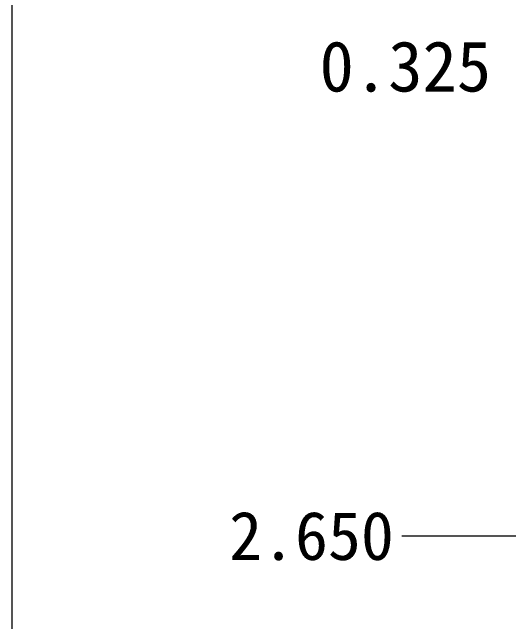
# Model space of a CAD drawing. Extents: x -6879 to 1236, y -1283 to -95.
# Drawn here: x -6662.605 to -6660.144, y -1062.743 to -1059.724 of the extents above; entities that cross this region are included whole.
import ezdxf

# ---------------------------------------------------------------- set-up
doc = ezdxf.new("R2010")
doc.units = 0
doc.header["$LTSCALE"] = 5
doc.header["$MEASUREMENT"] = 0
doc.header["$PDMODE"] = 3
doc.linetypes.add('0', pattern=[0])
doc.layers.get('Defpoints').update_dxf_attribs({"linetype": 'CONTINUOUS'})
doc.layers.add('\\M+5B1EA\\M+5D7A2', color=4, linetype='0')
doc.layers.add('\\M+5CDBC\\M+5B2E31\\M+5CAB5\\M+5CCE5', color=7, linetype='CONTINUOUS')
doc.styles.add('\\M+5CBCE\\M+5CCE5', font='SimSun.ttf')
doc.styles.add('SIMPLEX', font='SIMPLEX')
doc.dimstyles.get("Standard").update_dxf_attribs({"dimscale": 0.12, "dimtxt": 1, "dimasz": 1, "dimexe": 0.3, "dimexo": 0.3, "dimgap": 0.3, "dimtad": 0, "dimdec": 3, "dimzin": 0, "dimdsep": 46, "dimtxsty": 'SIMPLEX', "dimcen": 0.5, "dimclrd": 256, "dimclre": 256, "dimclrt": 256, "dimadec": 0, "dimazin": 0, "dimtfac": 1, "dimtdec": 3, "dimtofl": 0, "dimtmove": 0, "dimatfit": 0, "dimfxl": 0, "dimtolj": 1, "dimtzin": 0, "dimlwd": -1, "dimlwe": -1, "dimarcsym": 0})

# ---------------------------------------------------------------- blocks, each defined once
blk = doc.blocks.new('*D10')
at = {"layer": '\\M+5B1EA\\M+5D7A2', "color": 4, "lineweight": 5}
blk.add_line((-6657.3907, -1062.3185), (-6660.6739, -1062.3185), dxfattribs=at)
at = {"layer": 'Defpoints', "color": 0}
for p in [(-6648.4014, -1059.6685), (-6660.6739, -1062.3185), (-6657.3547, -1062.3185)]:
    blk.add_point(p, dxfattribs=at)
at = {"layer": '\\M+5B1EA\\M+5D7A2', "color": 4, "lineweight": 5, "insert": (-6661.1215, -1062.3185), "char_height": 0.24, "attachment_point": 5, "style": '\\M+5CBCE\\M+5CCE5'}
blk.add_mtext('\\A1;2.650', dxfattribs=at)

msp = doc.modelspace()

# ---------------------------------------------------------------- linework, layer by layer
at = {"layer": '\\M+5CDBC\\M+5B2E31\\M+5CAB5\\M+5CCE5', "lineweight": 5, "elevation": -0.0144}
msp.add_lwpolyline([(-6662.6046, -1046.7963), (-6639.9072, -1046.7963), (-6639.9072, -1082.4952), (-6662.6046, -1082.4952)], close=True, dxfattribs=at)

# ---------------------------------------------------------------- texts
at = {"layer": '\\M+5B1EA\\M+5D7A2', "lineweight": 5, "insert": (-6660.6564, -1059.9935, -0.0291), "char_height": 0.25, "attachment_point": 5, "style": '\\M+5CBCE\\M+5CCE5'}
msp.add_mtext('\\A1;0.325', dxfattribs=at)

# ---------------------------------------------------------------- dimensions: what is measured, and where the dimension line sits
at = {"layer": '\\M+5B1EA\\M+5D7A2', "lineweight": 5}
dim = msp.add_ordinate_dim(feature_location=(-6657.3547, -1062.3185, -0.0291), offset=(-3.3192, 0), dtype=0, origin=(-6648.4014, -1059.6685, -0.0291), dimstyle='Standard', override={"dimtxt": 2, "dimtxsty": '\\M+5CBCE\\M+5CCE5', "dimclre": 4, "dimclrt": 4, "dimtfillclr": 256, "dimlwe": 5, "dimarcsym": 1}, dxfattribs=at)
dim.commit()
dim.dimension.update_dxf_attribs({"geometry": '*D10', "text_midpoint": (-6661.1215, -1062.3185, -0.0291)})

doc.saveas('drawing.dxf')
